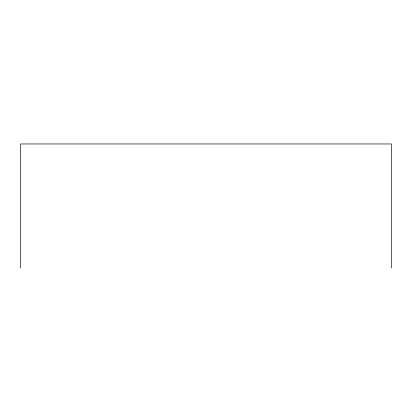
<?xml version="1.0" encoding="UTF-8"?>
<svg xmlns="http://www.w3.org/2000/svg" width="412" height="412" viewBox="0 0 412 412"><rect width="100%" height="100%" fill="white"/><g stroke="black" fill="none" stroke-linecap="round" stroke-linejoin="round"><path stroke-width="0.62" d="M391.4 268.037L391.4 143.963L20.6 143.963L20.6 268.037"/></g></svg>
